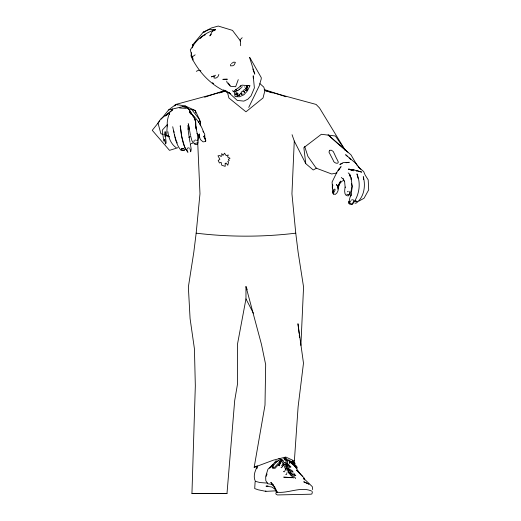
<?xml version="1.0" encoding="UTF-8"?>
<svg xmlns="http://www.w3.org/2000/svg" width="521" height="521" viewBox="0 0 521 521"><rect width="100%" height="100%" fill="white"/><g stroke="black" fill="none" stroke-linecap="round" stroke-linejoin="round"><path stroke-width="0.78" d="M230.699 93.741L229.474 93.168C213.402 87.033 200.95 74.822 192.816 59.876L192.822 58.261M192.842 46.258L192.848 44.656L203.157 32.289L211.441 27.958L218.24 26.05L232.464 30.368L240.604 41.107M195.642 125.841L195.649 121.302L193.747 116.704L195.544 121.582L195.16 119.355M275.922 492.775L275.915 494.025L277.367 494.95L310.868 494.201L311.916 493.934L312.398 491.831M276.469 490.789L265.86 491.368L265.86 490.769M350.353 175.017L350.327 176.893L349.259 174.893M349.773 193.571L349.291 191.546M247.156 289.539L245.964 286.557L245.964 298.911L237.446 344.394L237.602 383.449L234.704 400.493L226.993 493.504L191.943 493.504L195.329 385.8L194.431 348.849L190.08 318.598L188.361 287.006L193.799 252.262L196.163 233.174L199.979 193.805L197.72 142.663M292.066 134.705L294.274 141.041L291.942 193.805L295.759 233.174L298.123 252.262L303.561 287.006L300.891 345.462M351.2 179.738L351.323 177.531M167.261 125.385C166.883 120.787 168.185 116.834 169.618 112.673L169.358 114.594M255.114 481.762L254.704 488.568L258.064 489.766L265.86 491.368M292.997 463.788L294.372 460.981L298.103 406.868L303.483 363.176L297.96 323.723L299.087 333.388M200.305 125.854L200.618 122.012L195.323 110.589L185.443 106.03L175.824 104.434L168.615 109.931L161.178 119.192M350.978 195.46C349.532 196.482 347.585 209.149 350.535 200.937M337.816 188.009L338.077 186.687L336.436 184.59C339.653 187.026 338.448 192.601 335.283 194.424L333.46 193.981L332.847 192.763L332.092 182.018L337.426 171.22L341.092 166.655L339.047 169.195L339.275 168.57L339.047 169.853M190.64 151.787L190.067 148.98M196.163 129.188L195.649 121.302M230.731 64.33L230.542 65.867L232.926 65.737L234.333 64.78L235.375 62.331L233.753 62.116L231.435 63.497M332.346 188.094L332.763 185.027L332.346 188.094L332.255 186.492M351.115 193.877L350.828 195.968L352.372 186.218L351.408 183.451M353.264 170.875L353.479 169.351L354.137 170.002M293.857 478.057L290.08 474.045M191.507 52.66L190.973 55.864L192.816 59.876L192.594 56.646L195.147 54.822M192.308 47.86L192.848 44.656L192.848 46.128L190.334 49.801L192.816 59.876M256.925 468.672L257.322 466.321M294.372 460.981L285.788 457.041L273.545 460.108L254.163 467.317L265 405.123L265.677 364.68L261.47 344.374L245.964 286.557M338.435 187.358L339.054 183.815L337.855 189.149M280.077 462.596L280.389 463.475L280.721 463.325L280.526 462.785L282.662 460.056M345.202 187.019C344.453 189.944 343.801 196.13 348.165 195.974C353.453 190.399 352.274 180.937 349.63 174.138L348.197 172.887M236.117 93.539L235.551 94.724L236.241 93.826M284.85 471.095L285.013 470.443M284.349 459.535L284.486 459.014M198.755 122.65L199.569 119.569L191.604 109.384L188.778 109.189L193.382 116.658L189.566 110.191M197.648 141.041L199.068 135.799M296.84 467.435L296.696 467.956L288.334 460.538M218.833 74.444C218.612 76.659 216.3 78.834 214.007 77.987L214.177 76.463L215.473 75.2M287.201 459.763L287.025 460.369L285.86 459.483M242.734 94.581L242.981 93.767M266.309 476.279L267.039 473.96M311.929 491.199C300.877 486.002 288.159 493.797 276.417 492.143L276.664 491.375M199.823 124.259L200.618 122.012L199.536 120.872M338.565 186.629L340.545 181.08L339.562 183.138M238.26 79.635L235.655 86.74L230.386 86.291L226.961 82.311L226.72 81.068M289.207 472.781L289.253 473.582M237.602 93.943L237.934 93.721M190.933 150.914L190.627 151.585L191.2 149.247L190.406 144.148M248.738 107.404L259.217 85.88L261.242 78.905L261.242 77.609L249.826 57.544M257.524 466.204C254.964 470.665 252.893 476.402 255.375 481.326L259.979 482.557L267.553 483.117M284.648 457.979L284.238 458.786M295.459 478.493L295.609 478.187C290.881 473.804 287.012 467.923 287.299 461.241L287.064 461.502M236.931 93.259L237.179 92.771M281.692 465.631L284.329 462.681L285.886 462.869M194.261 140.195L193.845 142.24M353.479 169.351L353.147 169.944L351.838 169.507M192.848 46.128C197.798 38.118 206.518 32.361 215.44 29.573L214.418 30.726M245.319 88.362L246.98 88.87L247.019 89.892L246.277 90.315L245.059 89.996M171.891 110.511L172.764 109.163M174.952 105.783L175.824 104.434L225.456 90.954M284.017 458.819L284.316 458.363L284.492 458.799M243.496 90.426L244.479 89.443M333.297 193.402L335.075 190.106L334.97 189.188L334.078 189.234C332.535 189.794 333.785 194.353 333.03 192.887M172.477 109.084L171.298 110.817L165.483 115.942L167.391 114.594M243.014 90.869L241.809 91.917M291.988 461.88L292.385 460.929L291.988 461.88L290.164 460.942M236.039 93.839L237.179 95.317L237.771 94.06M245.606 88.257L247.136 88.896L247.104 89.912L246.309 90.328L245.202 89.996M285.117 458.265L285.085 457.412L284.974 460.082L285.651 459.815L287.931 460.427M241.177 87.847L238.299 90.348L237.107 90.784L236.703 90.478M278.878 464.126L275.153 468.255L272.835 468.353L272.229 467.832L272.268 465.351L276.215 460.518M159.693 121.048L152.256 130.309L169.494 150.348L177.902 147.73M282.512 466.249L284.056 464.387M211.363 34.178L209.839 35.903L212.347 31.273L215.44 29.573L208.862 29.651L203.157 32.289L204.694 31.95M172.712 126.74C174.574 134.822 175.414 144.063 181.191 150.491L184.538 150.048L185.163 149.481L184.942 147.196M338.904 184.512L341.887 181.288L343.938 180.39M187.567 147.964L186.746 149.618L187.944 152.295C181.959 145.209 181.66 134.744 180.246 125.887L181.529 135.942L184.343 145.919M242.193 37.714L240.168 39.811L240.682 45.737M174.359 105.945L175.824 104.434L177.329 104.903M200.207 38.567L202.474 36.236L205.359 34.757M273.043 464.244L267.918 469.271L265.677 476.487L265.795 480.668L267.827 483.735L271.721 484.354L273.623 485.618M269.604 468.275L273.473 464.569M285.189 469.134L286.14 468.242M241.015 92.588L241.751 91.963M241.614 87.346L242.278 86.74M281.164 460.421L279.308 462.036L279.686 462.335M237.048 90.654L236.104 91.24L234.919 91.195M281.776 460.238L278.227 463.254L274.626 467.337L272.848 467.168L273.108 467.545L273.089 465.878L276.755 461.443L281.047 459.476M245.717 88.225L247.56 87.749L246.55 86.265M286.407 473.374L287.188 472.749M172.308 110.185L160.852 118.853L157.987 123.002L160.885 133.702L163.171 134.444M237.843 93.787L237.485 94.881M245.554 88.166L247.56 87.749L246.98 86.616M240.832 93.474L241.23 94.483L240.819 93.493L241.718 94.294L240.826 93.5M275.075 462.902L278.455 460.675M284.205 471.857L284.57 471.622M347.377 191.826L348.243 191.272M287.051 460.056L285.957 460.746L286.322 465.657L289.168 472.313M289.416 473.732L291.161 472.847L290.19 472.768M339.679 164.525L343.052 162.669L349.298 162.305L346.087 162.76M316.748 168.075L313.232 169.983L305.755 163.633L294.274 141.041M212.555 31.058L215.44 29.573L213.903 29.912M188.752 137.336L190.907 136.255M205.828 140.983L203.848 136.209L203.652 136.522L205.313 138.579L205.593 141.51L203.079 141.862L200.683 139.804L199.204 136.932L199.263 134.047L199.282 135.271M359.041 201.002L364.049 198.247L368.692 189.865L368.204 179.869L365.091 174.932L363.71 171.578L358.07 166.7L360.812 169.299M196.319 71.325L198.722 70.179L200.891 70.869M351.304 200.129L352.561 199.686M254.163 467.317L257.198 465.917M286.758 474.533L285.742 474.592M340.317 164.265L342.245 163.483M237.863 93.904L237.53 94.125L238.032 95.538L239.009 95.812L239.4 94.119L239.048 95.708L238.077 95.408M214.261 75.845L211.448 76.854L213.538 76.144M197.238 142.93L194.567 143.516M204.597 97.225L225.293 90.322M219.315 92.985L225.469 91.019M190.132 143.92L193.187 142.969M234.978 91.95L235.342 91.846M182.291 150.621L184.538 150.048M168.615 109.931L185.443 106.03L188.7 109.456M336.95 172.952L331.656 173.988L316.208 168.172L307.891 156.346L304.655 146.434M246.694 86.225L248.068 85.6L246.387 86.206M289.298 473.7L289.904 473.602M355.003 203.223L356.279 203.047C364.231 197.146 365.807 185.769 363.28 176.626L363.606 179.406L363.417 177.687M267.976 485.885L265.997 486.145L271.825 487.005L275.635 489.558M284.681 464.699L286.088 464.563L286.009 463.859M295.759 233.174C262.682 237.153 229.24 237.153 196.163 233.174M187.723 129.032L189.214 128.921L188.224 123.444M195.01 493.53L217.544 493.504M195.909 493.53L191.943 493.504M196.117 493.511L196.736 493.511L194.997 493.504M220.455 493.504L220.826 493.498M196.971 493.524L197.941 493.517M220.911 493.537L226.993 493.504M196.593 493.517L198.325 493.517M218.442 493.504L219.439 493.511M215.206 493.504L216.729 493.498L215.186 493.485M285.58 464.074L286.107 464.081M219.784 493.511L218.592 493.504M179.608 107.997L186.192 108.375M287.794 469.61L293.128 472.098L292.626 471.7M349.181 194.834L346.699 194.229M354.352 170.035L361.698 172.112L356.911 170.673M294.267 474.976L295.804 475.601L292.007 473.758M285.599 458.291L286.674 458.578M352.372 170.204L348.764 169.149L351.349 170.12M278.742 458.78L282.31 459.841M182.578 106.564L188.576 108.459M193.07 109.879L195.323 110.589L195.772 112.966M272.398 92.92L264.915 90.53L263.769 87.098L259.933 83.621M166.219 135.427L169.273 136.411M264.186 89.508L285.925 96.756M188.361 147.814L189.514 148.225M236.658 93.077L237.296 93.337M281.034 467.513L281.587 467.773L282.232 466.868L282.108 466.178M165.6 135.095L169.24 136.912M288.738 468.75L292.359 470.802M285.814 459.32L287.227 460.056M284.98 459.769L285.378 459.984M195.401 139.934L196.371 140.501M293.759 473.556L295.029 474.299M285.606 458.942L285.951 459.164M287.038 463.052L290.965 466.992M225.814 90.713L229.474 93.168L228.804 92.634L237.302 100.436L243.893 101.107L247.859 99.192L251.05 95.857L254.378 87.925L253.226 75.766L253.252 78.059M289.292 462.922L289.787 463.273L289.233 462.485M223.581 89.814L226.843 92.165M232.418 90.719L233.812 91.755M176.098 147.638C171.031 144.141 168.478 137.694 167.899 131.696M343.339 179.231L341.268 177.453M193.962 143.516L195.251 144.577L196.801 144.506L197.492 144.083L198.143 142.539L197.589 135.486L195.844 126.551L196.235 128.583L196.143 127.612M336.95 142.904L350.933 154.783L357.399 165.834M235.355 91.488L236.319 92.308M328.171 134.946L347.891 152.197M274.788 486.933L272.509 484.908L270.816 482.335L272.952 484.406M328.126 134.932L336.742 142.65M288.706 459.62C289.845 462.85 297.908 464.739 297.139 468.268L291.708 462.811M345.169 187.482L344.576 181.204M347.357 156.333L345.625 154.711L355.902 163.438L360.083 168.589M349.083 157.961L350.815 159.582M199.875 137.284L196.964 133.532M290.047 474.325L291.682 475.927M287.677 464.765L290.119 467.48M238.963 89.065L239.354 89.462M302.545 476.266L296.521 470.131L304.121 477.965L304.212 479.874M212.509 82.644L213.603 83.757M237.055 96.19L237.433 96.574M356.273 170.777L356.683 171.201M291.799 475.797L289.969 473.491M295.85 466.249L292.183 462.029M237.179 95.317L236.124 93.5M273.089 484.51L276.417 492.143M228.191 83.002L230.152 85.574M344.335 181.191L343.17 178.573M344.961 150.002L335.407 136.001L321.353 134.281L303.86 147.632L305.755 163.633M295.01 466.406L299.92 473.589M287.488 470.574L289.194 473.075M193.03 142.474L191.917 140.748L190.933 137.121M190.211 113.226L189.436 112.015C195.551 117.427 201.073 123.991 203.431 132.015L203.125 131.168L204.733 134.229L204.753 137.056L204.427 135.786M345.475 150.634L319.523 107.964L316.097 104.434L264.915 90.53L263.033 97.968L245.964 111.813L228.888 97.968L227.553 92.699M353.297 199.843L353.798 200.67L353.616 201.601L351.831 204.421L352.925 203.665C359.236 195.238 361.151 183.705 356.963 173.884L357.96 178.221M284.681 458.923L284.036 458.291L284.166 458.871M245.964 298.911L253.382 313.186M287.358 468.724L287.716 469.428M286.146 470.398L281.881 461.222M289.669 466.783L289.95 467.357M338.149 170.126L338.468 170.784M287.169 469.87L284.622 464.133M176.71 141.784L177.257 143.008M190.699 113.754L189.559 111.045L190.575 113.617L190.471 112.764L190.549 114.04M287.546 468.581L287.735 469.043M283.098 460.362L284.01 462.622M174.6 134.802L174.815 135.336M252.815 68.987L254.808 74.158L249.592 57.44M176.17 140.69L175.036 136.795M204.46 135.844L205.704 141.041L205.639 140.37M286.563 464.875L287.084 466.927M173.767 130.999L174.086 132.347M288.999 472.729L289.096 473.205M190.504 135.48L188.556 124.623M180.246 125.887L180.513 127.293M244.74 86.792L244.792 87.144M189.996 142.35L188.407 132.341L187.925 125.346M312.678 489.597L312.294 486.66L303.75 478.421L303.782 478.936M299.275 335.003L299.555 337.419M349.272 202.975L349.33 203.9M283.619 471.342L283.619 471.746M167.156 126.837L166.642 134.991L165.958 135.851C164.766 138.208 167.085 142.598 165.619 144.03L164.675 139.335L164.441 140.989L163.731 140.989L162.291 130.139L167.423 124.454L167.156 126.837M225.202 163.438L225.183 166.362L221.705 165.19L221.112 162.337L219.4 162.962L218.195 160.442L219.869 159.348L217.993 155.792L220.031 155.538L220.982 156.521L221.985 155.681L221.607 153.636L223.327 155.212L224.499 153.167L226.218 155.681L228.283 154.971L227.547 156.938L230.015 158.254L228.335 159.348L229.312 160.442L227.768 161.464L228.517 162.5L227.781 165.261L226.218 163.014L225.202 163.438M164.936 134.262L165.196 136.678L165.124 131.624L164.936 134.262M199.198 134.164L199.204 136.932L199.198 134.164M236.254 89.807L235.388 89.566L236.319 89.886L235.766 89.312L236.254 89.807M278.82 465.286L279.321 465.839L280.422 462.908L280.07 462.759L278.82 465.286M292.294 461.118L292.144 461.795L294.658 463.703L294.834 463.286L292.294 461.118L294.977 463.26L292.294 461.118M329.747 150.295L328.946 152.06L333.206 160.286C333.433 163.464 340.688 165.098 337.452 160.136C335.811 157.335 334.736 154.301 333.212 151.455L331.369 150.23L329.747 150.295M249.904 85.802L247.377 90.928L243.893 94.796L239.354 96.802L235.108 96.639L233.994 91.012L242.018 85.138L249.904 85.802M181.718 148.824L181.197 149.266L183.613 148.628L181.718 148.824M243.776 91.331L244.369 92.36L243.776 91.331L244.72 91.937L243.821 91.312M355.062 200.95L357.022 201.386L355.062 200.95M224.193 79.296L222.845 79.348L227.358 79.225L224.193 79.296M292.405 477.685L284.166 477.51L283.717 477.034L292.405 477.685M352.294 170.048L348.764 169.149L352.294 170.048M240.656 86.681L240.487 85.835L240.669 86.694L240.07 86.154L240.656 86.733M351.805 204.225L349.252 203.731L348.979 201.308L349.298 203.704L351.805 204.225M304.622 482.192L303.73 481.808L309.031 484.159L304.622 482.192M333.46 193.981L332.58 191.292L333.46 193.981M277.172 492.215L274.619 487.337L277.172 492.215M333.401 192.855L333.153 191.135L333.401 192.855"/></g></svg>
